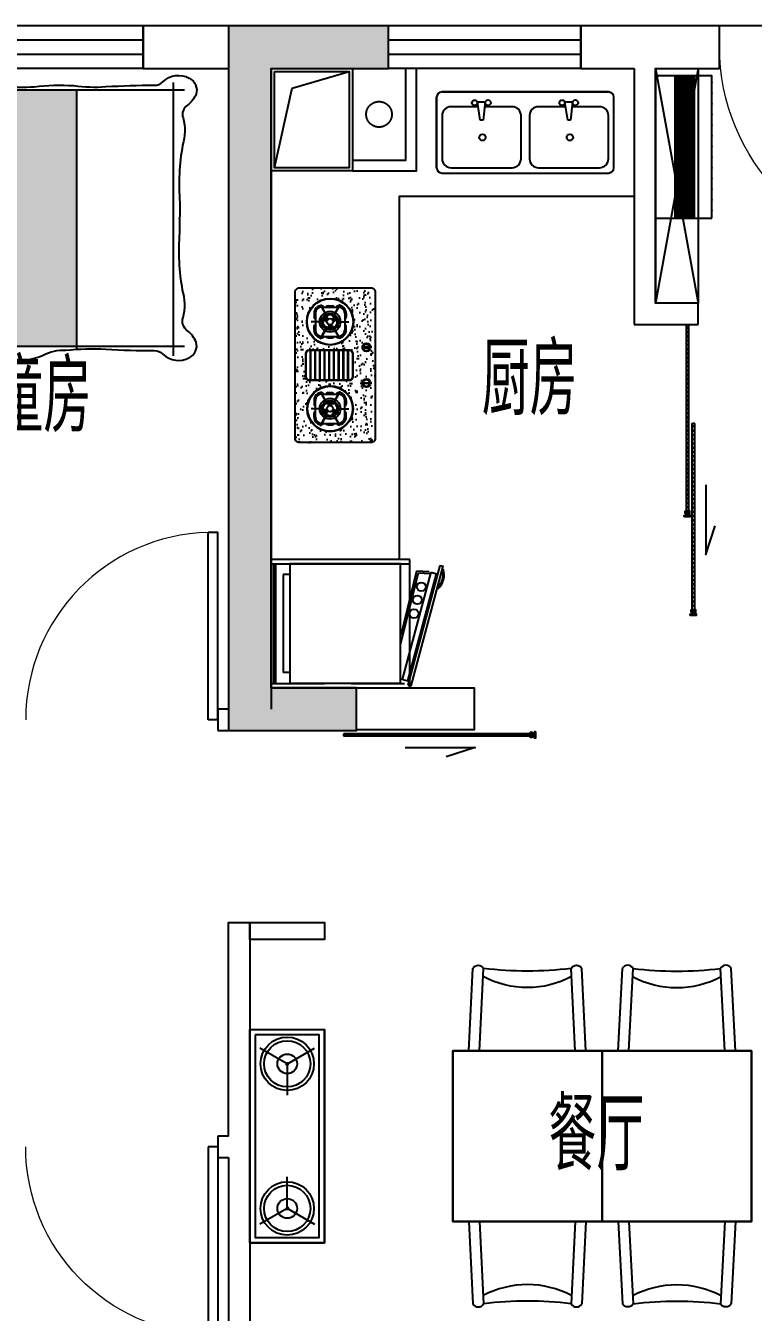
# Model space of a CAD drawing. Header units: millimetres. Extents: x -114775 to 80892, y -123028 to 12078.
# Drawn here: x 23424 to 26832, y 2879 to 8904 of the extents above; entities that cross this region are included whole.
import ezdxf

# ---------------------------------------------------------------- set-up
doc = ezdxf.new("R2010")
doc.units = ezdxf.units.MM
doc.header["$LTSCALE"] = 1000
doc.linetypes.add('PS', pattern=[3200, 1500, -200, 1500])
doc.linetypes.add('TRATTEGGIATA2', pattern=[0.375, 0.25, -0.125])
doc.layers.get('0').update_dxf_attribs({"linetype": 'CONTINUOUS'})
doc.layers.get('Defpoints').update_dxf_attribs({"color": 6, "linetype": 'CONTINUOUS'})
for name, color, linetype in [('0p-洞填充', 1, 'CONTINUOUS'), ('_弱电导线层', 4, 'CONTINUOUS'), ('_弱电设备层', 6, 'CONTINUOUS'), ('_电气辅助层', 5, 'CONTINUOUS'), ('A-Lvtry', 5, 'CONTINUOUS'), ('A-烟气道', 105, 'CONTINUOUS'), ('DIM', 3, 'CONTINUOUS'), ('P-Furniture(活动家具)', 134, 'CONTINUOUS'), ('PS', 6, 'PS'), ('PUB_HATCH', 8, 'CONTINUOUS'), ('PUB_TEXT', 7, 'CONTINUOUS'), ('WALL', 2, 'CONTINUOUS'), ('WINDOW', 4, 'CONTINUOUS'), ('剪力墙', 6, 'CONTINUOUS'), ('门', 9, 'CONTINUOUS')]:
    doc.layers.add(name, color=color, linetype=linetype)
doc.layers.add('A-FUR', color=8, linetype='CONTINUOUS', plot=False)
doc.styles.get("Standard").update_dxf_attribs({"font": 'tssdeng.shx', "bigfont": 'tssdchn.shx'})
doc.styles.add('ZZ', font='tssdeng.shx', dxfattribs={"width": 0.7, "bigfont": 'tssdchn.shx'})
doc.dimstyles.new('TSSD_100_100', dxfattribs={"dimtxt": 300, "dimasz": 100, "dimexe": 100, "dimexo": 250, "dimgap": 100, "dimtad": 1, "dimdec": 0, "dimzin": 0, "dimdsep": 46, "dimtxsty": 'ZZ', "dimblk": 'ARCHTICK', "dimcen": 0, "dimdle": 100, "dimclrd": 256, "dimclrt": 7, "dimadec": 0, "dimazin": 0, "dimtfac": 1, "dimtdec": 0, "dimtix": 1, "dimtmove": 2, "dimatfit": 3, "dimfxl": 0, "dimtolj": 1, "dimtzin": 0, "dimarcsym": 0})

# ---------------------------------------------------------------- blocks, each defined once
blk = doc.blocks.new('$DorLib2D$00000001')
for p, q in [((0.45, 0.975), (0.5, 0.975)), ((0.45, 0), (0.45, 0.975)), ((0.5, 0), (0.5, 0.975)), ((0.5, 0), (0.45, 0))]:
    blk.add_line(p, q)
at = {"lineweight": 13}
blk.add_arc((0.475, 0), 0.975, 91.46928, 180, dxfattribs=at)
blk = doc.blocks.new('$TCHSYS$WIN2D')
for p, q in [((-0.5, 0.5), (0.5, 0.5)), ((-0.5, 0.5), (-0.5, -0.5)), ((0.5, 0.5), (0.5, -0.5)), ((0.5, 0.1667), (-0.5, 0.1667)), ((0.5, -0.1667), (-0.5, -0.1667)), ((-0.5, -0.5), (0.5, -0.5))]:
    blk.add_line(p, q)
blk = doc.blocks.new('家用多媒体布线箱')
at = {"layer": '_弱电设备层'}
blk.add_lwpolyline([(-333.8, 263.9), (333.8, 263.9), (333.8, 0), (-333.8, 0)], close=True, dxfattribs=at)
at = {"layer": '_弱电设备层', "color": 14, "const_width": 100}
blk.add_lwpolyline([(-333.8, 137.6), (333.8, 137.6)], dxfattribs=at)
at = {"layer": '_电气辅助层'}
for p in [(-297.6, 263.9), (-247.6, 263.9), (-197.6, 263.9), (-147.6, 263.9), (-97.6, 263.9), (-47.6, 263.9), (2.4, 263.9), (52.4, 263.9), (102.4, 263.9), (152.4, 263.9), (202.4, 263.9), (252.4, 263.9), (302.4, 263.9), (-333.8, 132), (333.8, 132), (-297.6, 0), (-247.6, 0), (-197.6, 0), (-147.6, 0), (-97.6, 0), (-47.6, 0), (2.4, 0), (52.4, 0), (102.4, 0), (152.4, 0), (202.4, 0), (252.4, 0), (302.4, 0)]:
    blk.add_point(p, dxfattribs=at)
blk = doc.blocks.new('_ArchTick')
at = {"color": 0, "linetype": 'ByBlock', "const_width": 0.4}
blk.add_lwpolyline([(-0.5, -0.5), (0.5, 0.5)], dxfattribs=at)
blk = doc.blocks.new('*D54')
at = {"layer": 'Defpoints', "color": 0}
for p in [(24373.9, 9674.8), (24373.9, 8804.2), (27873.9, 8804.2)]:
    blk.add_point(p, dxfattribs=at)
at = {"layer": 'DIM', "color": 0, "lineweight": -2}
for p, q in [((24373.9, 9054.2), (24373.9, 9774.8)), ((27873.9, 9054.2), (27873.9, 9774.8))]:
    blk.add_line(p, q, dxfattribs=at)
at = {"layer": 'DIM', "lineweight": -2}
blk.add_line((27973.9, 9674.8), (24273.9, 9674.8), dxfattribs=at)
at = {"layer": 'DIM', "lineweight": -2, "xscale": 100, "yscale": 100, "zscale": 100, "rotation": 180}
blk.add_blockref('_ArchTick', (24373.9, 9674.8), dxfattribs=at)
at = {"layer": 'DIM', "lineweight": -2, "xscale": 100, "yscale": 100, "zscale": 100}
blk.add_blockref('_ArchTick', (27873.9, 9674.8), dxfattribs=at)
at = {"layer": 'DIM', "color": 7, "insert": (26123.9, 9924.8), "char_height": 300, "attachment_point": 5, "style": 'ZZ'}
blk.add_mtext('\\A1;3500', dxfattribs=at)
blk = doc.blocks.new('*D55')
at = {"layer": 'Defpoints', "color": 0}
for p in [(21773.9, 9674.8), (21773.9, 8804.2), (24373.9, 8804.2)]:
    blk.add_point(p, dxfattribs=at)
at = {"layer": 'DIM', "color": 0, "lineweight": -2}
for p, q in [((21773.9, 9054.2), (21773.9, 9774.8)), ((24373.9, 9054.2), (24373.9, 9774.8))]:
    blk.add_line(p, q, dxfattribs=at)
at = {"layer": 'DIM', "lineweight": -2}
blk.add_line((24473.9, 9674.8), (21673.9, 9674.8), dxfattribs=at)
at = {"layer": 'DIM', "lineweight": -2, "xscale": 100, "yscale": 100, "zscale": 100, "rotation": 180}
blk.add_blockref('_ArchTick', (21773.9, 9674.8), dxfattribs=at)
at = {"layer": 'DIM', "lineweight": -2, "xscale": 100, "yscale": 100, "zscale": 100}
blk.add_blockref('_ArchTick', (24373.9, 9674.8), dxfattribs=at)
at = {"layer": 'DIM', "color": 7, "insert": (23073.9, 9924.8), "char_height": 300, "attachment_point": 5, "style": 'ZZ'}
blk.add_mtext('\\A1;2600', dxfattribs=at)
blk = doc.blocks.new('asdgaegwegwegweg')
at = {"layer": 'P-Furniture(活动家具)', "ltscale": 0.05}
for p, q in [((2929513.3, 291305.6), (2929128.3, 291286.4)), ((2929513.3, 290757.1), (2929128.3, 290776.4))]:
    blk.add_line(p, q, dxfattribs=at)
at = {"layer": 'P-Furniture(活动家具)', "color": 251, "ltscale": 0.05}
for p, q in [((2929513.3, 291255.6), (2929128.3, 291236.4)), ((2929513.3, 290807.1), (2929128.3, 290826.4))]:
    blk.add_line(p, q, dxfattribs=at)
at = {"layer": 'P-Furniture(活动家具)', "ltscale": 0.05}
for centre, radius, start, end in [((2929141.6, 291261.4), 28.3, 118.07249, 241.92751), ((2927454, 291031.4), 1686.8, 353.01938, 6.98062), ((2929141.6, 290801.4), 28.3, 118.07249, 241.92751)]:
    blk.add_arc(centre, radius, start, end, dxfattribs=at)
at = {"layer": 'P-Furniture(活动家具)', "color": 251, "ltscale": 0.05}
blk.add_arc((2928772, 291031.4), 445.6, 332.33384, 27.66616, dxfattribs=at)
blk = doc.blocks.new('table 700x900')
at = {"layer": 'P-Furniture(活动家具)', "ltscale": 0.05}
for points in [[(-450, 700), (350, 700), (350, -700), (-450, -700)], [(-450, 0), (350, 0), (350, 700), (-450, 700)], [(-450, -700), (350, -700), (350, 0), (-450, 0)]]:
    blk.add_lwpolyline(points, close=True, dxfattribs=at)
at = {"layer": 'P-Furniture(活动家具)'}
blk.add_lwpolyline([(-450, 700), (350, 700), (350, -700), (-450, -700)], close=True, dxfattribs=at)
at = {"layer": 'P-Furniture(活动家具)', "ltscale": 0.05}
blk.add_blockref('asdgaegwegwegweg', (-2929963.3, -290681.4), dxfattribs=at)
at = {"layer": 'P-Furniture(活动家具)', "ltscale": 0.05, "xscale": -1}
blk.add_blockref('asdgaegwegwegweg', (2929863.3, -290681.4), dxfattribs=at)
at = {"layer": 'P-Furniture(活动家具)', "ltscale": 0.05, "xscale": -1, "rotation": 180}
blk.add_blockref('asdgaegwegwegweg', (-2929963.3, 290681.4), dxfattribs=at)
at = {"layer": 'P-Furniture(活动家具)', "ltscale": 0.05, "rotation": 180}
blk.add_blockref('asdgaegwegwegweg', (2929863.3, 290681.4), dxfattribs=at)
blk = doc.blocks.new('A$C103B1D10')
at = {"layer": 'P-Furniture(活动家具)', "color": 251}
for p, q in [((101.3, 325), (-898.7, 325)), ((-898.7, 325), (-898.7, -25)), ((101.3, 325), (101.3, -25)), ((-733.2, 142.8), (-811.1, 277.7)), ((-64.1, 142.8), (13.8, 277.7)), ((-733.2, 157.2), (-811.1, 22.3)), ((-745.7, 150), (-589.9, 150)), ((-51.6, 150), (-207.5, 150)), ((-64.1, 157.2), (13.8, 22.3)), ((-898.7, -25), (101.3, -25))]:
    blk.add_line(p, q, dxfattribs=at)
at = {"layer": 'P-Furniture(活动家具)'}
blk.add_lwpolyline([(-898.7, 325), (101.3, 325), (101.3, -25), (-898.7, -25)], close=True, dxfattribs=at)
at = {"layer": 'P-Furniture(活动家具)', "color": 251}
blk.add_lwpolyline([(76.3, 300), (-873.7, 300), (-873.7, 0), (76.3, 0)], close=True, dxfattribs=at)
at = {"layer": 'P-Furniture(活动家具)', "color": 251, "const_width": 4.17}
for points in [[(-797.5, 254.1), (-810.2, 276.1)], [(-797.5, 254.1), (-810.2, 276.1)], [(0.2, 254.1), (12.8, 276.1)], [(0.2, 254.1), (12.8, 276.1)], [(-617.1, 150), (-591.8, 150)], [(-617.1, 150), (-591.8, 150)], [(-180.2, 150), (-205.6, 150)], [(-180.2, 150), (-205.6, 150)], [(-797.5, 45.9), (-810.2, 23.9)], [(-797.5, 45.9), (-810.2, 23.9)], [(0.2, 45.9), (12.8, 23.9)], [(0.2, 45.9), (12.8, 23.9)]]:
    blk.add_lwpolyline(points, dxfattribs=at)
at = {"layer": 'P-Furniture(活动家具)', "color": 251}
for centre, radius in [((-737.4, 150), 125), ((-737.4, 150), 108.3), ((-60, 150), 125), ((-60, 150), 108.3), ((-737.4, 150), 45.8), ((-60, 150), 45.8)]:
    blk.add_circle(centre, radius, dxfattribs=at)
blk = doc.blocks.new('A$C6BCA2219')
at = {"layer": 'P-Furniture(活动家具)'}
for p, q in [((-389.5, 380), (389.5, 380)), ((389.5, 380), (-389.5, 380)), ((-415.3, 354.8), (-415.3, 25.2)), ((-415.3, 25.2), (-415.3, 354.8)), ((414.7, 25.2), (414.7, 354.8)), ((-389.5, 0), (389.5, 0))]:
    blk.add_line(p, q, dxfattribs=at)
at = {"layer": 'P-Furniture(活动家具)', "color": 251}
for p, q in [((-220.2, 310.8), (-347.5, 310.8)), ((-223.7, 332.8), (-187.8, 333.3)), ((-210.5, 248.5), (-223.7, 332.8)), ((-187.8, 333.3), (-197.8, 248.5)), ((-61.9, 310.8), (-190.5, 310.8)), ((189.2, 310.8), (61.9, 310.8)), ((185.8, 332.8), (221.6, 333.3)), ((198.9, 248.5), (185.8, 332.8)), ((221.6, 333.3), (211.6, 248.5)), ((347.5, 310.8), (218.9, 310.8)), ((-389.5, 268.8), (-389.5, 67.2)), ((-197.8, 248.5), (-210.5, 248.5)), ((-19.9, 67.2), (-19.9, 268.8)), ((19.9, 268.8), (19.9, 67.2)), ((211.6, 248.5), (198.9, 248.5)), ((389.5, 67.2), (389.5, 268.8)), ((-347.5, 25.2), (-61.9, 25.2)), ((61.9, 25.2), (347.5, 25.2))]:
    blk.add_line(p, q, dxfattribs=at)
for centre, radius in [((-236.9, 329.1), 12.8), ((-174.7, 329.6), 12.8), ((172.6, 329.1), 12.8), ((234.8, 329.6), 12.8), ((-200.5, 166.9), 14.8), ((208.9, 166.9), 14.8)]:
    blk.add_circle(centre, radius, dxfattribs=at)
at = {"layer": 'P-Furniture(活动家具)'}
for centre, radius, start, end in [((-389.6, 354.3), 25.7, 89.81831, 178.91937), ((389.5, 354.8), 25.2, 0, 90), ((-389.6, 25.7), 25.7, 181.08063, 270.18169), ((389.5, 25.2), 25.2, 270, 0)]:
    blk.add_arc(centre, radius, start, end, dxfattribs=at)
at = {"layer": 'P-Furniture(活动家具)', "color": 251}
for centre, start, end in [((-347.5, 268.8), 90, 180), ((-61.9, 268.8), 0, 90), ((61.9, 268.8), 90, 180), ((347.5, 268.8), 0, 90), ((-347.5, 67.2), 180, 270), ((-61.9, 67.2), 270, 0), ((61.9, 67.2), 180, 270), ((347.5, 67.2), 270, 0)]:
    blk.add_arc(centre, 42, start, end, dxfattribs=at)
blk = doc.blocks.new('A$C2E107800')
at = {"layer": 'P-Furniture(活动家具)'}
for p, q in [((-600, 650), (-600, 0)), ((-600, 650), (0, 650)), ((0, 0), (0, 650)), ((-600, 0), (0, 0)), ((-587.9, 9.5), (-591.8, -5)), ((-27.7, -140.6), (-587.9, 9.5)), ((-591.8, -5), (-31.5, -155.1)), ((-27.7, -140.6), (-31.5, -155.1))]:
    blk.add_line(p, q, dxfattribs=at)
at = {"layer": 'P-Furniture(活动家具)', "color": 251, "linetype": 'TRATTEGGIATA2'}
blk.add_line((-580, 650), (-580, 0), dxfattribs=at)
at = {"layer": 'P-Furniture(活动家具)', "color": 251}
for p, q in [((-20, 640), (-580, 640)), ((-20, 630), (-580, 630)), ((-579.5, 563.2), (-579.5, 44.4)), ((-19.5, 563.2), (-579.5, 563.2)), ((-579.5, 555.7), (-579.5, 71.9)), ((-69.5, 593.6), (-529.5, 593.6)), ((-529.5, 563.2), (-529.5, 593.6)), ((-69.5, 563.2), (-69.5, 593.6)), ((-19.5, 44.4), (-19.5, 563.2)), ((-579.5, 44.4), (-19.5, 44.4)), ((-562, 34.7), (-568.5, 10.6)), ((-568.5, 10.6), (-66.2, -124)), ((-562, 34.7), (-559.4, 44.4)), ((-562, 34.7), (-59.7, -99.8)), ((-59.7, -99.8), (-66.2, -124)), ((-44.7, -155.1), (-53.7, -152.6))]:
    blk.add_line(p, q, dxfattribs=at)
at = {"layer": 'P-Furniture(活动家具)', "color": 251, "linetype": 'Continuous'}
for p, q in [((-20, 650), (-20, 0)), ((-63.5, -37.7), (-394.9, 44.4)), ((-54, -29.9), (-355.8, 43.4)), ((-66.5, -94.9), (-63.5, -37.7)), ((-57.2, -90.2), (-54, -29.9))]:
    blk.add_line(p, q, dxfattribs=at)
at = {"layer": 'P-Furniture(活动家具)', "color": 251}
for centre in [(-253.4, -18.8), (-188.6, -34.6), (-127.7, -52.8)]:
    blk.add_circle(centre, 21, dxfattribs=at)
for radius, start, end in [(83.4, 219.87563, 290.12437), (78.4, 225.46438, 284.53562)]:
    blk.add_arc((-73.4, -76.7), radius, start, end, dxfattribs=at)
blk = doc.blocks.new('A$C558726A8')
at = {"layer": 'P-Furniture(活动家具)'}
h = blk.add_hatch(dxfattribs=at)
h.set_pattern_fill('AR-SAND,_O', color=250)
h.set_pattern_definition([(37.5, (-27199.047, -9670.22), (-1.60003, 48.941324), [0, -38.608, 0, -43.18, 0, -41.275]), (7.5, (-27199.05, -9670.22), (44.95233, 71.68251), [0, -20.828, 0, -34.798, 0, -13.335]), (327.5, (-27230.29, -9670.22), (79.09924, 0.14372), [0, -12.7, 0, -45.72, 0, -59.69]), (317.5, (-27230.29, -9670.22), (76.35565, 22.29293), [0, -6.35, 0, -29.972, 0, -34.29])])
h.paths.add_polyline_path([(-342.9, 375.4, 0.414214), (-362.5, 355.9), (-362.5, 19.6, 0.414214), (-342.9, 0), (342.9, 0, 0.414214), (362.5, 19.6), (362.5, 355.9, 0.414214), (342.9, 375.4)])
h.paths.add_polyline_path([(71.9, 309.2), (71.9, 120.9, -0.414214), (55.9, 104.9), (-55.9, 104.9, -0.414214), (-71.9, 120.9), (-71.9, 309.2, -0.414214), (-55.9, 325.2), (55.9, 325.2, -0.414214)], flags=16)
h.paths.add_polyline_path([(69.9, 309.2), (69.9, 120.9, -0.414214), (55.9, 106.9), (-55.9, 106.9, -0.414214), (-69.9, 120.9), (-69.9, 309.2, -0.414214), (-55.9, 323.2), (55.9, 323.2, -0.414214)], flags=0)
h.paths.add_polyline_path([(313.1, 211.8, -1), (94.2, 211.8, -1)], flags=16)
h.paths.add_polyline_path([(311.1, 211.8, -1), (96.2, 211.8, -1)], flags=0)
h.paths.add_polyline_path([(164.5, 287.1), (182.6, 287.1, -0.359638), (191.4, 280.3), (215.9, 280.3, -0.359638), (224.7, 287.1), (242.8, 287.1, -0.414214), (279, 250.9, -0.251251), (272.2, 242.1), (272.2, 229.9, -0.359638), (279, 221.1), (279, 202.5, -0.359638), (272.2, 193.7), (272.2, 181.4, -0.251251), (279, 172.6, -0.414214), (242.8, 136.4), (224.7, 136.4, -0.359638), (215.9, 143.3), (191.4, 143.3, -0.359638), (182.6, 136.4), (164.5, 136.4, -0.414214), (128.3, 172.6, -0.251251), (135.2, 181.4), (135.2, 193.7, -0.359638), (128.3, 202.5), (128.3, 221.1, -0.359638), (135.2, 229.9), (135.2, 242.1, -0.251251), (128.3, 250.9, -0.414214)], flags=0)
h.paths.add_polyline_path([(252.6, 211.8, -1), (154.7, 211.8, -1)], flags=0)
h.paths.add_polyline_path([(242.8, 211.8, -1), (164.5, 211.8, -1)], flags=0)
h.paths.add_polyline_path([(239.9, 211.8, -1), (167.4, 211.8, -1)], flags=0)
h.paths.add_polyline_path([(236.9, 211.8, -1), (170.4, 211.8, -1)], flags=0)
h.paths.add_polyline_path([(174.8, 218.6), (190.2, 217.6, -0.299124), (203.7, 226.5, -0.028861), (205.3, 226.4), (212.2, 240.2, -0.215015), (224, 233.3), (215.4, 220.5, -0.330841), (215.4, 203), (224, 190.2, -0.215015), (212.2, 183.4), (205.3, 197.2, -0.028861), (203.7, 197.1, -0.299124), (190.2, 205.9), (174.8, 204.9, -0.215015)], flags=0)
h.paths.add_polyline_path([(-96.2, 211.8, -1), (-311.1, 211.8, -1)], flags=16)
h.paths.add_polyline_path([(-98.2, 211.8, -1), (-309.1, 211.8, -1)], flags=0)
h.paths.add_polyline_path([(-128.3, 250.9, -0.251251), (-135.2, 242.1), (-135.2, 229.9, -0.359638), (-128.3, 221.1), (-128.3, 202.5, -0.359638), (-135.2, 193.7), (-135.2, 181.4, -0.251251), (-128.3, 172.6, -0.414214), (-164.5, 136.4), (-182.6, 136.4, -0.359638), (-191.4, 143.3), (-215.9, 143.3, -0.359638), (-224.7, 136.4), (-242.8, 136.4, -0.414214), (-279, 172.6, -0.251251), (-272.2, 181.4), (-272.2, 193.7, -0.359638), (-279, 202.5), (-279, 221.1, -0.359638), (-272.2, 229.9), (-272.2, 242.1, -0.251251), (-279, 250.9, -0.414214), (-242.8, 287.1), (-224.7, 287.1, -0.359638), (-215.9, 280.3), (-191.4, 280.3, -0.359638), (-182.6, 287.1), (-164.5, 287.1, -0.414214)], flags=0)
h.paths.add_polyline_path([(-154.7, 211.8, -1), (-252.6, 211.8, -1)], flags=0)
h.paths.add_polyline_path([(-164.5, 211.8, -1), (-242.8, 211.8, -1)], flags=0)
h.paths.add_polyline_path([(-167.4, 211.8, -1), (-239.9, 211.8, -1)], flags=0)
h.paths.add_polyline_path([(-170.4, 211.8, -1), (-236.9, 211.8, -1)], flags=0)
h.paths.add_polyline_path([(-174.8, 218.6, -0.215015), (-174.8, 204.9), (-190.2, 205.9, -0.299124), (-203.7, 197.1, -0.028861), (-205.3, 197.2), (-212.2, 183.4, -0.215015), (-224, 190.2), (-215.4, 203, -0.330841), (-215.4, 220.5), (-224, 233.3, -0.215015), (-212.2, 240.2), (-205.3, 226.4, -0.028861), (-203.7, 226.5, -0.299124), (-190.2, 217.6)], flags=0)
h.paths.add_polyline_path([(103, 41, -1), (64.3, 41, -1)], flags=16)
h.paths.add_polyline_path([(85.7, 57.3), (85.7, 56.2, -0.877066), (85.7, 25.8), (85.7, 24.6, -1), (81.7, 24.6), (81.7, 25.8, -0.877066), (81.7, 56.2), (81.7, 57.3, -1)], flags=0)
h.paths.add_polyline_path([(97.4, 53.2, -1.000001), (94.5, 53.2, -1.000001)], flags=0)
h.paths.add_polyline_path([(102.5, 41, -1.000001), (99.6, 41, -1.000001)], flags=0)
h.paths.add_polyline_path([(-64.3, 41, -1), (-103, 41, -1)], flags=16)
h.paths.add_polyline_path([(-81.7, 57.3), (-81.7, 56.2, -0.877066), (-81.7, 25.8), (-81.7, 24.6, -1), (-85.7, 24.6), (-85.7, 25.8, -0.877066), (-85.7, 56.2), (-85.7, 57.3, -1)], flags=0)
h.paths.add_polyline_path([(-94.5, 53.2, -1.000001), (-97.4, 53.2, -1.000001)], flags=0)
h.paths.add_polyline_path([(-99.6, 41, -1.000001), (-102.5, 41, -1.000001)], flags=0)
for points in [[(-99.6, 41.4, 1), (-102.5, 41.4, 1)], [(-97.4, 53.7, 1.000001), (-94.5, 53.7, 1.000001)], [(94.5, 53.7, 1.000001), (97.4, 53.7, 1.000001)], [(102.5, 41.4, 1), (99.6, 41.4, 1)]]:
    blk.add_hatch(color=251, dxfattribs=at).paths.add_polyline_path(points)
at = {"layer": 'P-Furniture(活动家具)', "color": 251}
for p, q in [((-69.9, 304), (69.9, 304)), ((-69.9, 302), (69.9, 302)), ((-284.2, 258.3), (-224, 223.5)), ((-228.2, 226), (-279.9, 255.8)), ((-272.2, 250.9), (-272.2, 172.6)), ((-242.8, 287.1), (-224.7, 287.1)), ((-242.8, 280.3), (-164.5, 280.3)), ((-203.7, 240.2), (-203.7, 299.8)), ((-123.1, 258.3), (-183.3, 223.5)), ((-164.5, 287.1), (-182.6, 287.1)), ((-179.1, 226), (-127.4, 255.8)), ((-135.2, 250.9), (-135.2, 172.6)), ((-69.9, 282), (69.9, 282)), ((-69.9, 280), (69.9, 280)), ((-69.9, 260), (69.9, 260)), ((-69.9, 258), (69.9, 258)), ((123.1, 258.3), (183.3, 223.5)), ((179.1, 226), (127.4, 255.8)), ((135.2, 250.9), (135.2, 172.6)), ((164.5, 287.1), (182.6, 287.1)), ((242.8, 280.3), (164.5, 280.3)), ((203.7, 240.2), (203.7, 299.8)), ((284.2, 258.3), (224, 223.5)), ((242.8, 287.1), (224.7, 287.1)), ((228.2, 226), (279.9, 255.8)), ((272.2, 250.9), (272.2, 172.6)), ((-284.2, 165.3), (-224, 200)), ((-228.2, 197.6), (-279.9, 167.7)), ((-279, 221.1), (-279, 202.5)), ((-224, 233.3), (-212.2, 240.2)), ((-215.4, 220.5), (-224, 233.3)), ((-215.4, 203), (-224, 190.2)), ((-212.2, 183.4), (-224, 190.2)), ((-211, 224.5), (-218.1, 236.8)), ((-211, 199.1), (-218.1, 186.8)), ((-205.3, 226.4), (-212.2, 240.2)), ((-205.3, 197.2), (-212.2, 183.4)), ((-203.7, 183.4), (-203.7, 123.7)), ((-190.2, 217.6), (-174.8, 218.6)), ((-190.2, 205.9), (-174.8, 204.9)), ((-189, 211.8), (-174.8, 211.8)), ((-123.1, 165.3), (-183.3, 200)), ((-179.1, 197.6), (-127.4, 167.7)), ((-174.8, 218.6), (-174.8, 204.9)), ((-128.3, 221.1), (-128.3, 202.5)), ((-69.9, 238), (69.9, 238)), ((-69.9, 236), (69.9, 236)), ((-69.9, 216), (69.9, 216)), ((-69.9, 214), (69.9, 214)), ((-69.9, 194), (69.9, 194)), ((-69.9, 192), (69.9, 192)), ((123.1, 165.3), (183.3, 200)), ((179.1, 197.6), (127.4, 167.7)), ((128.3, 221.1), (128.3, 202.5)), ((190.2, 217.6), (174.8, 218.6)), ((174.8, 218.6), (174.8, 204.9)), ((189, 211.8), (174.8, 211.8)), ((190.2, 205.9), (174.8, 204.9)), ((203.7, 183.4), (203.7, 123.7)), ((205.3, 226.4), (212.2, 240.2)), ((205.3, 197.2), (212.2, 183.4)), ((211, 224.5), (218.1, 236.8)), ((211, 199.1), (218.1, 186.8)), ((224, 233.3), (212.2, 240.2)), ((212.2, 183.4), (224, 190.2)), ((215.4, 220.5), (224, 233.3)), ((215.4, 203), (224, 190.2)), ((284.2, 165.3), (224, 200)), ((228.2, 197.6), (279.9, 167.7)), ((279, 221.1), (279, 202.5)), ((-242.8, 143.3), (-164.5, 143.3)), ((-242.8, 136.4), (-224.7, 136.4)), ((-164.5, 136.4), (-182.6, 136.4)), ((-69.9, 172), (69.9, 172)), ((-69.9, 170), (69.9, 170)), ((-69.9, 150), (69.9, 150)), ((-69.9, 148), (69.9, 148)), ((-69.9, 128), (69.9, 128)), ((-69.9, 126), (69.9, 126)), ((242.8, 143.3), (164.5, 143.3)), ((164.5, 136.4), (182.6, 136.4)), ((242.8, 136.4), (224.7, 136.4))]:
    blk.add_line(p, q, dxfattribs=at)
at = {"layer": 'P-Furniture(活动家具)'}
blk.add_lwpolyline([(-342.9, 0.4, -0.414214), (-362.5, 20), (-362.5, 355.9, -0.414214), (-342.9, 375.4), (342.9, 375.4, -0.414214), (362.5, 355.9), (362.5, 20, -0.414214), (342.9, 0.4)], format="xyb", close=True, dxfattribs=at)
at = {"layer": 'P-Furniture(活动家具)', "color": 251}
for points in [[(-71.9, 309.2, -0.414214), (-55.9, 325.2), (55.9, 325.2, -0.414214), (71.9, 309.2), (71.9, 120.9, -0.414214), (55.9, 104.9), (-55.9, 104.9, -0.414214), (-71.9, 120.9)], [(-69.9, 309.2, -0.414214), (-55.9, 323.2), (55.9, 323.2, -0.414214), (69.9, 309.2), (69.9, 120.9, -0.414214), (55.9, 106.9), (-55.9, 106.9, -0.414214), (-69.9, 120.9)], [(-85.7, 25), (-85.7, 57.8, -1), (-81.7, 57.8), (-81.7, 25, -1)], [(85.7, 25), (85.7, 57.8, 1), (81.7, 57.8), (81.7, 25, 1)]]:
    blk.add_lwpolyline(points, format="xyb", close=True, dxfattribs=at)
at = {"layer": 'P-Furniture(活动家具)', "color": 251, "const_width": 0.979}
for points in [[(-228.2, 226), (-279.9, 255.8)], [(-203.7, 240.2), (-203.7, 299.8)], [(-179.1, 226), (-127.4, 255.8)], [(179.1, 226), (127.4, 255.8)], [(203.7, 240.2), (203.7, 299.8)], [(228.2, 226), (279.9, 255.8)], [(-228.2, 197.6), (-279.9, 167.7)], [(-203.7, 183.4), (-203.7, 123.7)], [(-179.1, 197.6), (-127.4, 167.7)], [(179.1, 197.6), (127.4, 167.7)], [(203.7, 183.4), (203.7, 123.7)], [(228.2, 197.6), (279.9, 167.7)]]:
    blk.add_lwpolyline(points, dxfattribs=at)
for points in [[(-203.7, 226.5, -1), (-203.7, 197.1, -1), (-203.7, 226.5, -1)], [(203.7, 226.5, 1), (203.7, 197.1, 1), (203.7, 226.5, 1)]]:
    blk.add_lwpolyline(points, format="xyb", dxfattribs=at)
at = {"layer": 'P-Furniture(活动家具)', "color": 251}
for centre, radius in [((-203.7, 211.8), 107.4), ((-203.7, 211.8), 105.4), ((203.7, 211.8), 109.4), ((203.7, 211.8), 107.4), ((-203.7, 211.8), 39.1), ((-203.7, 211.8), 36.2), ((-203.7, 211.8), 33.3), ((203.7, 211.8), 39.1), ((203.7, 211.8), 36.2), ((203.7, 211.8), 33.3), ((-203.7, 211.8), 14.7), ((203.7, 211.8), 14.7), ((-83.7, 41.4), 19.3), ((83.7, 41.4), 19.3), ((-101, 41.4), 1.44), ((-95.9, 53.7), 1.44), ((95.9, 53.7), 1.44), ((101, 41.4), 1.44)]:
    blk.add_circle(centre, radius, dxfattribs=at)
at = {"layer": 'P-Furniture(活动家具)'}
for centre in [(-203.7, 211.8), (203.7, 211.8)]:
    blk.add_circle(centre, 48.9, dxfattribs=at)
at = {"layer": 'P-Furniture(活动家具)', "color": 251}
for centre, radius, start, end in [((-242.8, 250.9), 36.2, 90, 180), ((-267.4, 252.9), 11.8, 189.66757, 246.08239), ((-242.8, 250.9), 29.4, 90, 180), ((-224.4, 278.4), 8.76, 12.56398, 91.68605), ((-182.9, 278.4), 8.76, 88.31395, 167.43602), ((-164.5, 250.9), 36.2, 0, 90), ((-164.5, 250.9), 29.4, 0, 90), ((-139.9, 252.9), 11.8, 293.91761, 350.33243), ((164.5, 250.9), 36.2, 90, 180), ((139.9, 252.9), 11.8, 189.66757, 246.08239), ((164.5, 250.9), 29.4, 90, 180), ((182.9, 278.4), 8.76, 12.56398, 91.68605), ((224.4, 278.4), 8.76, 88.31395, 167.43602), ((242.8, 250.9), 36.2, 0, 90), ((242.8, 250.9), 29.4, 0, 90), ((267.4, 252.9), 11.8, 293.91761, 350.33243), ((-270.2, 221.3), 8.76, 102.56398, 181.68605), ((-270.2, 202.2), 8.76, 178.31395, 257.43602), ((-267.4, 170.6), 11.8, 113.91761, 170.33243), ((-210.5, 223.6), 16.7, 95.73063, 144.26937), ((-210.5, 199.9), 16.7, 215.73063, 264.26937), ((-190, 211.8), 16.7, 335.73063, 24.26937), ((-137.1, 221.3), 8.76, 358.31395, 77.43602), ((-137.1, 202.2), 8.76, 282.56398, 1.68605), ((-139.9, 170.6), 11.8, 9.66757, 66.08239), ((137.1, 221.3), 8.76, 102.56398, 181.68605), ((137.1, 202.2), 8.76, 178.31395, 257.43602), ((139.9, 170.6), 11.8, 113.91761, 170.33243), ((190, 211.8), 16.7, 155.73063, 204.26937), ((210.5, 223.6), 16.7, 35.73063, 84.26937), ((210.5, 199.9), 16.7, 275.73063, 324.26937), ((270.2, 221.3), 8.76, 358.31395, 77.43602), ((270.2, 202.2), 8.76, 282.56398, 1.68605), ((267.4, 170.6), 11.8, 9.66757, 66.08239), ((-242.8, 172.6), 36.2, 180, 270), ((-242.8, 172.6), 29.4, 180, 270), ((-224.4, 145.2), 8.76, 268.31395, 347.43602), ((-182.9, 145.2), 8.76, 192.56398, 271.68605), ((-164.5, 172.6), 36.2, 270, 0), ((-164.5, 172.6), 29.4, 270, 0), ((164.5, 172.6), 36.2, 180, 270), ((164.5, 172.6), 29.4, 180, 270), ((182.9, 145.2), 8.76, 268.31395, 347.43602), ((224.4, 145.2), 8.76, 192.56398, 271.68605), ((242.8, 172.6), 36.2, 270, 0), ((242.8, 172.6), 29.4, 270, 0), ((-83.7, 41.4), 15.3, 97.49421, 262.50579), ((-83.7, 41.4), 15.3, 277.49421, 82.50579), ((83.7, 41.4), 15.3, 97.49421, 262.50579), ((83.7, 41.4), 15.3, 277.49421, 82.50579)]:
    blk.add_arc(centre, radius, start, end, dxfattribs=at)
blk = doc.blocks.new('A$C14777907')
at = {"layer": 'P-Furniture(活动家具)'}
h = blk.add_hatch(dxfattribs=at)
h.set_pattern_fill('AR-SAND', color=250, scale=0.5, style=0)
h.paths.add_polyline_path([(-546.9, 316.1), (-546.9, -5.9), (653.1, -5.9), (653.1, 316.1)])
blk.add_line((665.3, 1643), (-559.2, 1643), dxfattribs=at)
at = {"layer": 'P-Furniture(活动家具)', "color": 251}
for p, q in [((-546.9, 1677.6), (-546.9, -510.8)), ((653.1, 1677.6), (653.1, -510.8)), ((677.6, 1114.1), (-550, 450.1)), ((677.6, 1084.6), (-546.9, 316.1)), ((-341.9, 1043), (-592.9, 1043)), ((10.9, 1043), (-61.4, 1043)), ((548.8, 1043), (279.5, 1043)), ((-306.2, 993), (-592.9, 993)), ((456.2, 993), (-141.8, 993)), ((-546.9, 316.1), (653.1, 316.1)), ((-560.1, -5.9), (653.1, -5.9)), ((54.1, -457), (-592.9, -457)), ((686.8, -457), (54.1, -457))]:
    blk.add_line(p, q, dxfattribs=at)
at = {"layer": 'P-Furniture(活动家具)'}
for points in [[(-559.2, 1643, 0.015145), (-561.6, 1457.8, 0.00267), (-566.3, 1232.8, 0.058958), (-559.7, 1098, -0.038458), (-557.2, 976.2, 0.025508), (-557.2, 824.4, -0.039412), (-564.9, 621.7, 0.016498), (-570.4, 474, -0.095063), (-589.9, 343.7, 0.129887), (-610.3, 249.3, 0.123513), (-589.3, 151, -0.132991), (-566.3, 45.8, -0.041346), (-561.8, -142.7, 0.014819), (-568.4, -369.3, -0.211134), (-585, -409.6, 0.329446), (-601.7, -532.5, 0.37589), (-528.7, -565.2, 0.122432), (-475.2, -524.5, -0.342539), (-413.7, -504.4, 0.141351), (-284.9, -502, -0.036442), (-152.1, -487.1, -0.036947), (-16.4, -489.1, 0.022047), (54.1, -488.1, -0.02246)], [(665.3, 1643, -0.015145), (667.7, 1457.8, -0.00267), (672.4, 1232.8, -0.058958), (665.9, 1098, 0.038458), (663.3, 976.2, -0.025508), (663.3, 824.4, 0.039412), (671, 621.7, -0.016498), (676.5, 474, 0.037552), (667.2, 193.7, -0.045167), (672.4, 8, 0.051681), (667.9, -142.7, -0.014819), (674.5, -369.3, 0.211134), (691.1, -409.6, -0.329446), (707.8, -532.5, -0.367495), (632.8, -565.2, -0.123892), (580.3, -524.5, 0.358288), (521.8, -504.4, -0.141351), (393, -502, 0.036442), (260.2, -487.1, 0.036947), (124.6, -489.1, -0.022047), (54.1, -488.1, 0.02316)]]:
    blk.add_lwpolyline(points, format="xyb", dxfattribs=at)
at = {"layer": 'P-Furniture(活动家具)', "color": 251}
for centre, radius, start, end in [((-202.1, -493.4), 2123.6, 83.88283, 98.3309), ((1430.1, 1422.9), 1929.9, 173.60879, 185.83391), ((-223.4, 547.9), 1104.5, 76.75454, 104.44305), ((360.2, 233.3), 1414.7, 80.05286, 101.34071), ((385.7, -92.7), 1729.7, 82.696, 99.95821), ((-1319.7, 1422.9), 1929.9, 354.16609, 6.39121), ((365.4, 1440.3), 882.2, 168.41669, 192.50944), ((800, 1593.1), 776.2, 178.15349, 191.67645), ((-710.9, 1434.7), 764.1, 0.05119, 14.26694), ((1633.7, 1420.2), 1564.6, 172.65046, 179.51242), ((-2949, 1639.8), 3035.7, 356.06735, 359.45452), ((-39, 1443.9), 669, 343.0859, 15.86119), ((65.9, 1222.4), 317.9, 120.2878, 164.59824), ((-116.8, 1393.5), 105.8, 21.67931, 77.8243), ((379.3, 1237.4), 224.7, 76.50973, 152.29583), ((-55, 1289.3), 504.7, 333.49737, 20.69743), ((37.4, 1231.1), 204.9, 26.15787, 125.83294), ((547.7, 1343), 615, 170.80231, 211.34581), ((-624.7, 1087), 649.1, 355.85031, 28.95445), ((-0.7, 1153), 244.5, 19.16577, 101.95874), ((-367.8, 1118.9), 253.6, 51.91879, 103.67035), ((106.6, 1325.2), 529.9, 174.18704, 224.47313), ((496.5, 1468.1), 918.9, 186.69659, 212.61963), ((-386.8, 1118.3), 245, 27.99994, 96.84592), ((-356.5, 1625.4), 401.2, 247.48899, 261.69991), ((-514.8, 711.2), 543.6, 79.67694, 89.50551), ((420.2, 1855.3), 632.4, 272.28267, 286.61757), ((1321, -4098.5), 5398.7, 97.65435, 99.32678), ((-273.3, 1294.1), 328.6, 264.31868, 321.27219), ((107.1, 1764.1), 741.4, 260.93942, 295.21906)]:
    blk.add_arc(centre, radius, start, end, dxfattribs=at)

msp = doc.modelspace()

# ---------------------------------------------------------------- hatches: boundary and pattern name
at = {"layer": 'PUB_HATCH'}
msp.add_hatch(color=256, dxfattribs=at).paths.add_polyline_path([(24973.9, 5804.2), (24573.9, 5804.2), (24573.9, 8704.2), (25123.9, 8704.2), (25123.9, 8904.2), (24373.9, 8904.2), (24373.9, 5604.2), (24573.9, 5604.2), (24973.9, 5604.2)])
at = {"layer": '门'}
h = msp.add_hatch(dxfattribs=at)
h.set_pattern_fill('!PYH_GALSSC', color=250, scale=10, angle=360, style=0)
h.set_pattern_definition([(315, (24773.777, 6039.847), (-9.9999, -9.9999), []), (225, (24773.777, 6039.847), (-9.9999, 9.9999), [])])
h.paths.add_polyline_path([(26520.6, 7505.5), (26526.6, 7505.5), (26528.6, 7503.5), (26528.6, 6626.3), (26526.6, 6624.3), (26520.6, 6624.3), (26518.6, 6626.3), (26518.6, 7503.5)])
h = msp.add_hatch(dxfattribs=at)
h.set_pattern_fill('!PYH_GALSSC', color=250, scale=10, angle=360, style=0)
h.set_pattern_definition([(315, (24801.559, 5577.972), (-9.9999, -9.9999), []), (225, (24801.559, 5577.972), (-9.9999, 9.9999), [])])
h.paths.add_polyline_path([(26548.4, 7043.6), (26554.4, 7043.6), (26556.4, 7041.6), (26556.4, 6164.4), (26554.4, 6162.4), (26548.4, 6162.4), (26546.4, 6164.4), (26546.4, 7041.6)])
h = msp.add_hatch(dxfattribs=at)
h.set_pattern_fill('!PYH_GALSSC', color=250, scale=10, angle=360, style=0)
h.set_pattern_definition([(315, (24623.179, 5577.972), (-9.9999, -9.9999), []), (225, (24623.179, 5577.972), (-9.9999, 9.9999), [])])
h.paths.add_polyline_path([(24912.4, 5586), (24912.4, 5580), (24914.4, 5578), (25791.6, 5578), (25793.6, 5580), (25793.6, 5586), (25791.6, 5588), (24914.4, 5588)])

# ---------------------------------------------------------------- linework, layer by layer
at = {"layer": '0p-洞填充'}
msp.add_line((24473.9, 4704.2), (24473.9, 2784.2), dxfattribs=at)
at = {"layer": '0p-洞填充', "elevation": 0}
msp.add_lwpolyline([(24973.9, 5804.2), (25523.9, 5804.2), (25523.9, 5606.8), (24973.9, 5606.8)], close=True, dxfattribs=at)
at = {"layer": '0p-洞填充'}
msp.add_lwpolyline([(24373.9, 3704.2), (24373.9, 4704.2), (24473.9, 4704.2)], dxfattribs=at)
msp.add_lwpolyline([(24473.9, 4704.2), (24823.9, 4704.2), (24823.9, 4624.2), (24473.9, 4624.2)], close=True, dxfattribs=at)
at = {"layer": 'A-FUR'}
for p, q in [((26373.9, 8704.2), (26573.9, 7605.5)), ((26573.9, 8704.2), (26373.9, 7605.5))]:
    msp.add_line(p, q, dxfattribs=at)
msp.add_lwpolyline([(26573.9, 7605.5), (26373.9, 7605.5), (26373.9, 8704.2), (26573.9, 8704.2)], close=True, dxfattribs=at)
at = {"layer": 'A-Lvtry', "ltscale": 3}
msp.add_lwpolyline([(26273.9, 8104.2), (25174, 8104.2), (25174, 6412.2), (25174, 6412.2)], dxfattribs=at)
at = {"layer": 'A-烟气道'}
for points in [[(24573.9, 8704.2), (24953.9, 8704.2), (24953.9, 8224.2), (24573.9, 8224.2)], [(24588.9, 8689.2), (24938.9, 8689.2), (24938.9, 8239.2), (24588.9, 8239.2)]]:
    msp.add_lwpolyline(points, close=True, dxfattribs=at)
msp.add_lwpolyline([(24588.9, 8239.2), (24671.8, 8612), (24938.9, 8689.2)], dxfattribs=at)
at = {"layer": 'PS', "ltscale": 0.5}
msp.add_circle((25078.9, 8489.2), 60, dxfattribs=at)
at = {"layer": 'WALL'}
for p, q in [((24473.9, 8904.2), (23973.9, 8904.2)), ((23973.9, 8904.2), (23973.9, 8704.2)), ((25124, 8904.2), (24473.9, 8904.2)), ((25124, 8704.2), (25124, 8904.2)), ((26273.9, 8904.2), (26024, 8904.2)), ((26024, 8904.2), (26024, 8704.2)), ((26673.9, 8904.2), (26273.9, 8904.2)), ((26673.9, 8704.2), (26673.9, 8904.2)), ((23973.9, 8704.2), (24373.9, 8704.2)), ((24373.9, 8704.2), (24373.9, 5704.2)), ((24573.9, 8704.2), (24573.9, 5704.2)), ((24573.9, 8704.2), (25124, 8704.2)), ((26024, 8704.2), (26273.9, 8704.2)), ((26273.9, 8704.2), (26273.9, 7505.5)), ((26373.9, 8704.2), (26373.9, 7605.5)), ((26373.9, 8704.2), (26673.9, 8704.2)), ((26573.9, 7605.5), (26373.9, 7605.5)), ((26573.9, 7505.5), (26573.9, 7605.5)), ((26273.9, 7505.5), (26573.9, 7505.5)), ((24373.9, 5704.2), (24323.9, 5704.2)), ((24323.9, 5704.2), (24323.9, 5604.2)), ((24323.9, 5604.2), (24473.9, 5604.2)), ((24373.9, 3704.2), (24323.9, 3704.2)), ((24323.9, 3704.2), (24323.9, 3604.2)), ((24323.9, 3604.2), (24373.9, 3604.2)), ((24373.9, 3604.2), (24373.9, 104.2))]:
    msp.add_line(p, q, dxfattribs=at)
for points in [[(24953.9, 8224.2), (25253.9, 8224.2), (25253.9, 8704.2)], [(24953.9, 8274.2), (25203.9, 8274.2), (25203.9, 8704.2)]]:
    msp.add_lwpolyline(points, dxfattribs=at)
at = {"layer": 'WINDOW'}
msp.add_line((27673.9, 8904.2, 0), (26673.9, 8904.2, 0), dxfattribs=at)
at = {"layer": '剪力墙', "elevation": 0}
msp.add_lwpolyline([(24973.9, 5804.2), (24573.9, 5804.2), (24573.9, 8704.2), (25123.9, 8704.2), (25123.9, 8904.2), (24373.9, 8904.2), (24373.9, 5604.2), (24573.9, 5604.2), (24973.9, 5604.2)], close=True, dxfattribs=at)
at = {"layer": '门', "color": 250}
for p, q in [((26516.4, 6606.7), (26530.8, 6623.1)), ((26516.4, 6623.1), (26530, 6606.7)), ((26544.1, 6144.8), (26558.6, 6161.2)), ((26544.2, 6161.2), (26557.8, 6144.8)), ((25811.2, 5590.2), (25794.8, 5575.8)), ((25794.8, 5590.2), (25811.2, 5576.6))]:
    msp.add_line(p, q, dxfattribs=at)
at = {"layer": '门'}
for points in [[(26520.6, 7505.5), (26526.6, 7505.5), (26528.6, 7503.5), (26528.6, 6626.3), (26526.6, 6624.3), (26520.6, 6624.3), (26518.6, 6626.3), (26518.6, 7503.5)], [(26548.4, 7043.6), (26554.4, 7043.6), (26556.4, 7041.6), (26556.4, 6164.4), (26554.4, 6162.4), (26548.4, 6162.4), (26546.4, 6164.4), (26546.4, 7041.6)], [(24912.4, 5586), (24912.4, 5580), (24914.4, 5578), (25791.6, 5578), (25793.6, 5580), (25793.6, 5586), (25791.6, 5588), (24914.4, 5588)]]:
    msp.add_lwpolyline(points, close=True, dxfattribs=at)
for points in [[(26609.8, 6754.2), (26609.8, 6427.5), (26653.8, 6562.6)], [(26538.6, 6605.5), (26508.6, 6605.5), (26508.6, 6610.5), (26515.6, 6610.5), (26515.6, 6620.5), (26512.6, 6620.5), (26512.6, 6630.5), (26517.6, 6630.5)], [(26508.6, 6605.5), (26538.6, 6605.5), (26538.6, 6610.5), (26531.6, 6610.5), (26531.6, 6620.5), (26534.6, 6620.5), (26534.6, 6630.5), (26529.6, 6630.5), (26529.6, 6624.3), (26517.6, 6624.3), (26517.6, 6629.3)], [(26537.4, 6606.7), (26509.8, 6606.7), (26509.8, 6609.3), (26516.8, 6609.3), (26516.8, 6621.7), (26513.8, 6621.7), (26513.8, 6629.3), (26516.4, 6629.3), (26516.4, 6623.1), (26530.8, 6623.1), (26530.8, 6629.3), (26533.4, 6629.3), (26533.4, 6621.7), (26530.4, 6621.7), (26530.4, 6609.3), (26537.4, 6609.3), (26537.4, 6606.7), (26509.8, 6606.7)], [(26517.6, 6629.3), (26517.6, 6630.5)], [(26566.4, 6143.6), (26536.4, 6143.6), (26536.4, 6148.6), (26543.4, 6148.6), (26543.4, 6158.6), (26540.4, 6158.6), (26540.4, 6168.6), (26545.4, 6168.6)], [(26536.4, 6143.6), (26566.4, 6143.6), (26566.4, 6148.6), (26559.4, 6148.6), (26559.4, 6158.6), (26562.4, 6158.6), (26562.4, 6168.6), (26557.4, 6168.6), (26557.4, 6162.4), (26545.4, 6162.4), (26545.4, 6167.4)], [(26565.2, 6144.8), (26537.6, 6144.8), (26537.6, 6147.4), (26544.6, 6147.4), (26544.6, 6159.8), (26541.6, 6159.8), (26541.6, 6167.4), (26544.2, 6167.4), (26544.2, 6161.2), (26558.6, 6161.2), (26558.6, 6167.4), (26561.2, 6167.4), (26561.2, 6159.8), (26558.2, 6159.8), (26558.2, 6147.4), (26565.2, 6147.4), (26565.2, 6144.8), (26537.6, 6144.8)], [(26545.4, 6167.4), (26545.4, 6168.6)], [(25812.4, 5568), (25812.4, 5598), (25807.4, 5598), (25807.4, 5591), (25797.4, 5591), (25797.4, 5594), (25787.4, 5594), (25787.4, 5589)], [(25812.4, 5598), (25812.4, 5568), (25807.4, 5568), (25807.4, 5575), (25797.4, 5575), (25797.4, 5572), (25787.4, 5572), (25787.4, 5577), (25793.6, 5577), (25793.6, 5589), (25788.6, 5589)], [(25788.6, 5589), (25787.4, 5589)], [(25811.2, 5569.2), (25811.2, 5596.8), (25808.6, 5596.8), (25808.6, 5589.8), (25796.2, 5589.8), (25796.2, 5592.8), (25788.6, 5592.8), (25788.6, 5590.2), (25794.8, 5590.2), (25794.8, 5575.8), (25788.6, 5575.8), (25788.6, 5573.2), (25796.2, 5573.2), (25796.2, 5576.2), (25808.6, 5576.2), (25808.6, 5569.2), (25811.2, 5569.2), (25811.2, 5596.8)], [(25201.8, 5524.5), (25528.5, 5524.5), (25393.4, 5480.6)]]:
    msp.add_lwpolyline(points, dxfattribs=at)

# ---------------------------------------------------------------- block references
at = {"layer": '_弱电导线层', "xscale": -0.9988584476523101, "yscale": 0.9988584476523101, "zscale": 0.99885844765231, "rotation": 270}
msp.add_blockref('家用多媒体布线箱', (26373.9, 8335.9), dxfattribs=at)
at = {"layer": 'P-Furniture(活动家具)', "rotation": 90}
for name, p in [('A$C14777907', (23656.9, 7951.1)), ('A$C558726A8', (25061.4, 7314.2, 0)), ('A$C2E107800', (25223.9, 6404.2, 0)), ('A$C103B1D10', (24798.9, 4102.8))]:
    msp.add_blockref(name, p, dxfattribs=at)
at = {"layer": 'P-Furniture(活动家具)', "color": 251}
msp.add_blockref('A$C6BCA2219', (25763.9, 8214.2), dxfattribs=at)
at = {"layer": 'P-Furniture(活动家具)', "xscale": -1, "rotation": 270}
msp.add_blockref('table 700x900', (26123.9, 3754.2), dxfattribs=at)
at = {"layer": 'WINDOW', "rotation": 180}
for name, p, xscale, yscale, zscale in [('$TCHSYS$WIN2D', (23223.9, 8804.2), 1500, 200, 1500), ('$TCHSYS$WIN2D', (25574, 8804.2), 900, 200, 900), ('$DorLib2D$00000001', (27173.9, 8804.2), -1000, 1000, -1000), ('$DorLib2D$00000001', (23873.9, 5654.2), -900, -900, -900), ('$DorLib2D$00000001', (23873.9, 3654.2), -900, 900, -900)]:
    msp.add_blockref(name, p, dxfattribs=dict(at, xscale=xscale, yscale=yscale, zscale=zscale))

# ---------------------------------------------------------------- texts
at = {"layer": 'PUB_TEXT', "width": 0.7}
for s, p in [('厨房', (25560.2, 7080.2)), ('儿童房', (23058, 7000.2)), ('餐厅', (25872.6, 3542.2))]:
    msp.add_text(s, height=337.59, dxfattribs=at).set_placement(p)

# ---------------------------------------------------------------- dimensions: what is measured, and where the dimension line sits
at = {"layer": 'DIM'}
for base, p1, p2, picture, middle in [((21773.9, 9674.8), (24373.9, 8804.2), (21773.9, 8804.2), '*D55', (23073.9, 9924.8)), ((24373.9, 9674.8), (27873.9, 8804.2), (24373.9, 8804.2), '*D54', (26123.9, 9924.8))]:
    dim = msp.add_linear_dim(base=base, p1=p1, p2=p2, dimstyle='TSSD_100_100', dxfattribs=at)
    dim.commit()
    dim.dimension.update_dxf_attribs({"geometry": picture, "text_midpoint": middle})

doc.saveas('drawing.dxf')
